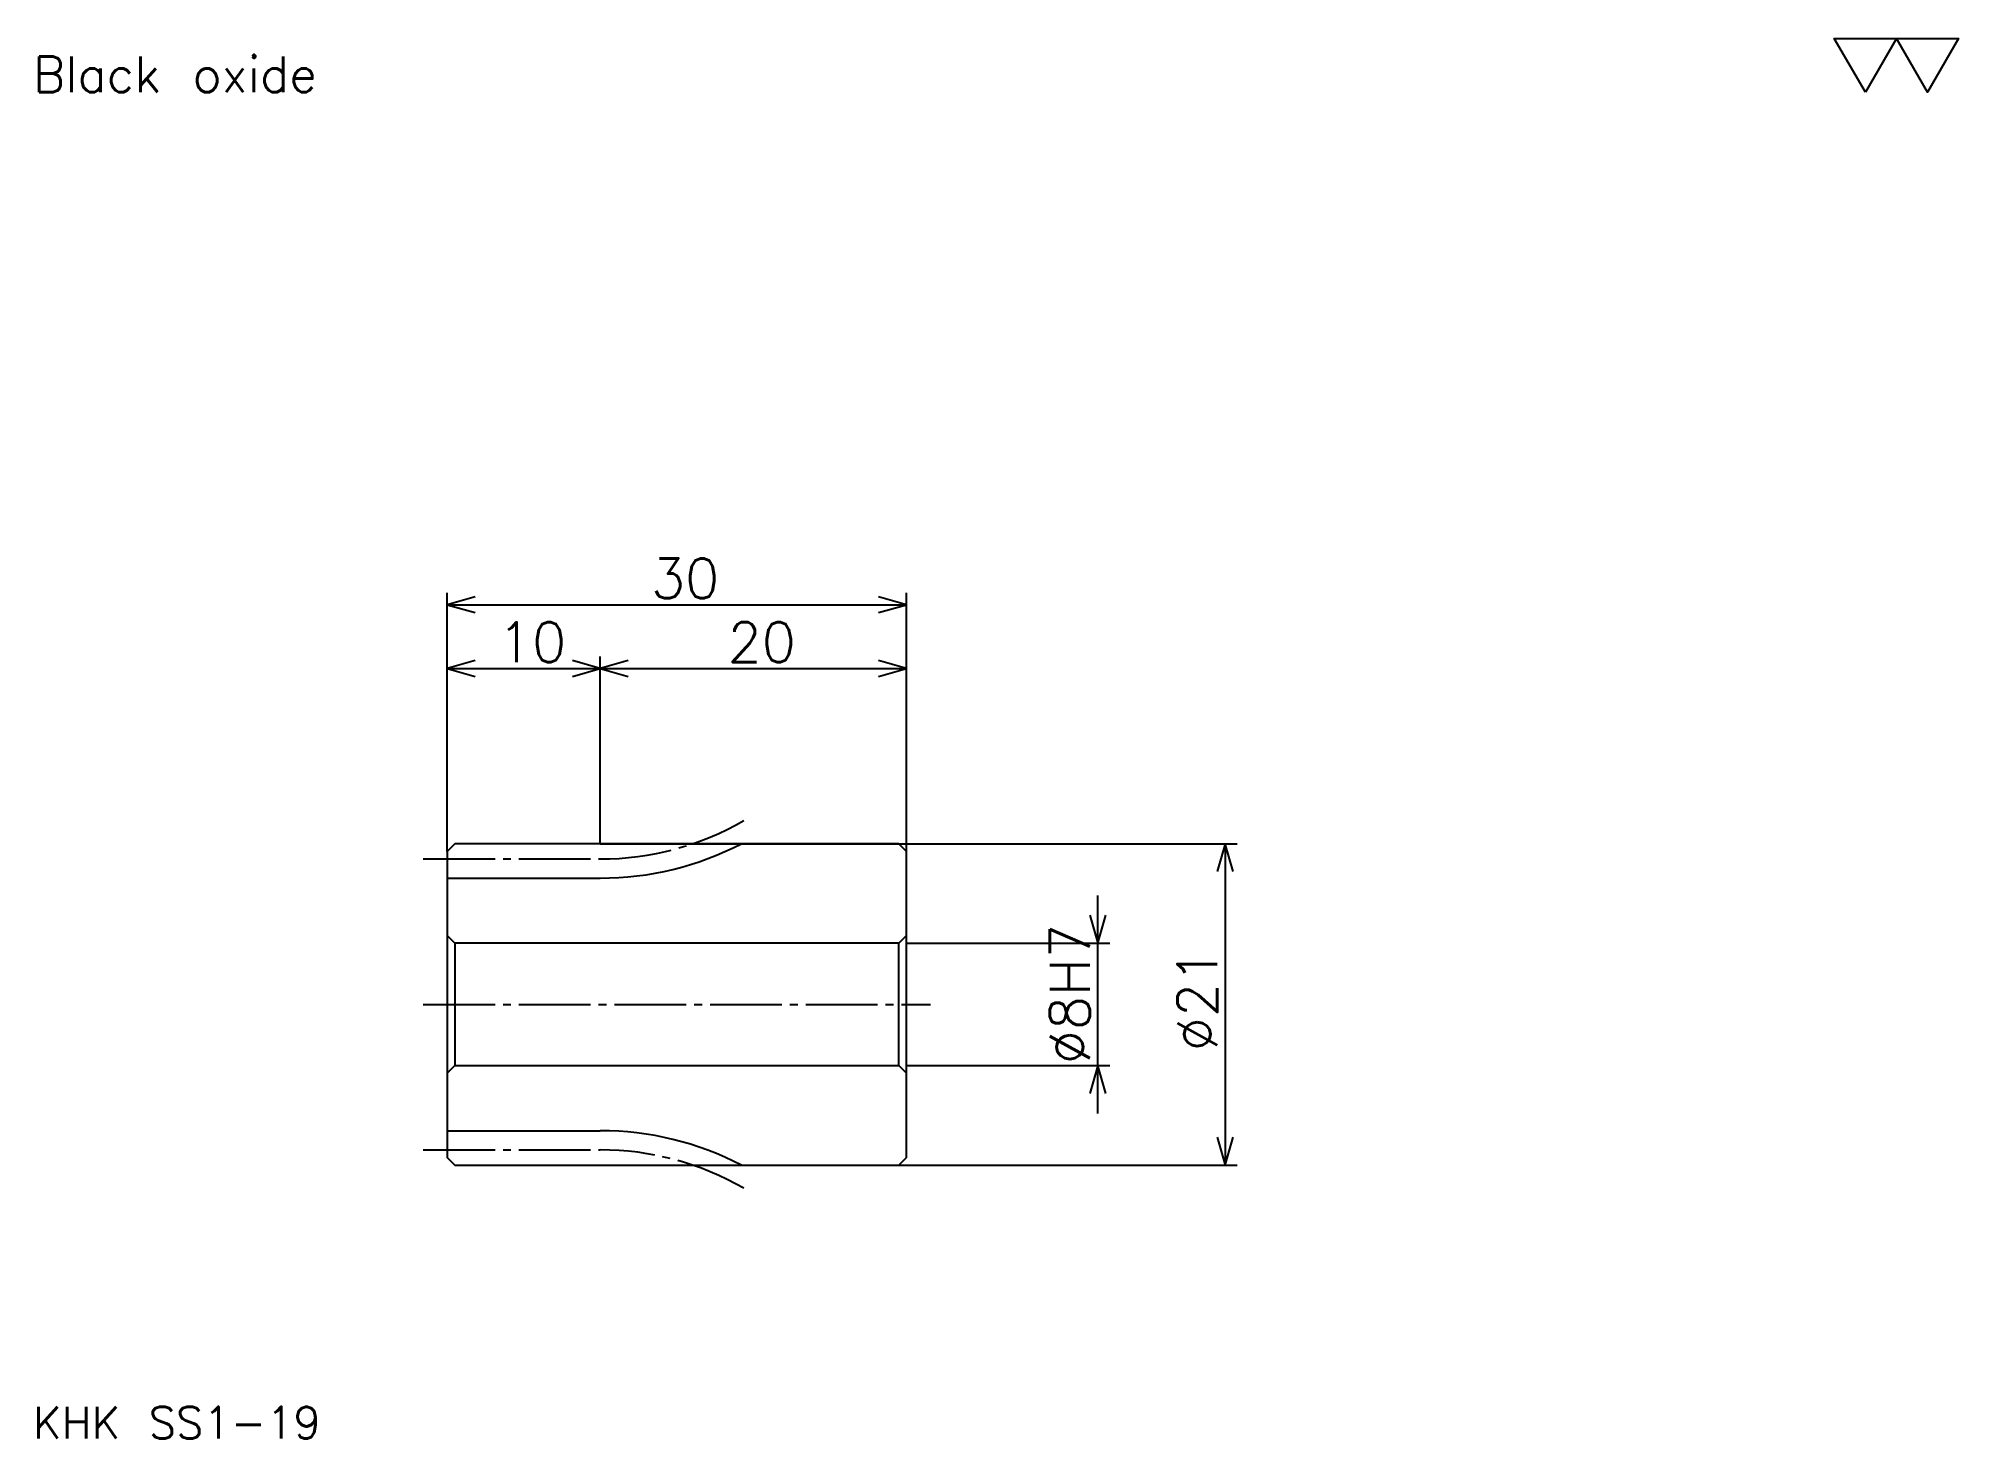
# Model space of a CAD drawing. Extents: x 6 to 131, y 6 to 97.
import ezdxf

# ---------------------------------------------------------------- set-up
doc = ezdxf.new("R2010")
doc.units = 0
doc.linetypes.add('DASHDOT', pattern=[6.244897, 4.683673, -0.520408, 0.520408, -0.520408])
doc.layers.get('0').update_dxf_attribs({"linetype": 'CONTINUOUS'})
doc.layers.add('DASHDOT', color=6, linetype='DASHDOT')
doc.styles.add('KANJI', font='TXT', dxfattribs={"bigfont": 'BIGFONT'})

msp = doc.modelspace()

# ---------------------------------------------------------------- linework, layer by layer
at = {"color": 5}
for p, q in [((32.265305, 44.586735), (32.265305, 60.979591)), ((62.265305, 44.586735), (62.265305, 60.979591)), ((32.265305, 60.198978), (62.265305, 60.198978)), ((42.265305, 44.586735), (42.265305, 56.816326)), ((32.265305, 56.035713), (42.265305, 56.035713)), ((42.265305, 56.035713), (62.265305, 56.035713)), ((32.265305, 44.086735), (32.265305, 44.586735)), ((42.265305, 44.586735), (62.265305, 44.586735)), ((62.265305, 44.586735), (83.862244, 44.586735)), ((62.265305, 44.086735), (62.265305, 44.586735)), ((83.081635, 44.586735), (83.081635, 23.586735)), ((74.755096, 26.964287), (74.755096, 41.209183)), ((62.265305, 38.086735), (75.535713, 38.086735)), ((62.265305, 30.086735), (75.535713, 30.086735)), ((42.265305, 23.586735), (62.265305, 23.586735)), ((62.265305, 23.586735), (83.862244, 23.586735))]:
    msp.add_line(p, q, dxfattribs=at)
at = {"color": 4}
for p, q in [((32.265305, 42.336735), (42.265305, 42.336735)), ((62.265305, 38.586735), (61.765305, 38.086735)), ((32.265305, 29.586735), (32.765305, 30.086735)), ((62.265305, 29.586735), (61.765305, 30.086735)), ((32.265305, 25.836735), (42.265305, 25.836735))]:
    msp.add_line(p, q, dxfattribs=at)
at = {"color": 7}
msp.add_lwpolyline([(124.897957, 93.67347), (122.868362, 97.191429), (130.986725, 97.191429), (128.957138, 93.67347), (126.927551, 97.191429), (124.897957, 93.67347)], dxfattribs=at)
at = {"color": 5}
for points in [[(34.086735, 60.719387), (32.265305, 60.198978), (34.086735, 59.67857)], [(60.443878, 59.67857), (62.265305, 60.198978), (60.443878, 60.719387)], [(34.086735, 56.556122), (32.265305, 56.035713), (34.086735, 55.515305)], [(40.443878, 55.515305), (42.265305, 56.035713), (40.443878, 56.556122)], [(44.086731, 56.556122), (42.265305, 56.035713), (44.086731, 55.515305)], [(60.443878, 55.515305), (62.265305, 56.035713), (60.443878, 56.556122)], [(83.602036, 42.765305), (83.081635, 44.586735), (82.561218, 42.765305)], [(74.234695, 39.908165), (74.755096, 38.086735), (75.275513, 39.908165)], [(75.275513, 28.265306), (74.755096, 30.086735), (74.234695, 28.265306)], [(82.561218, 25.408163), (83.081635, 23.586735), (83.602036, 25.408163)]]:
    msp.add_lwpolyline(points, dxfattribs=at)
at = {"color": 4}
for points in [[(42.265305, 44.586735), (42.265305, 44.586735), (32.765305, 44.586735), (32.265305, 44.086735), (32.265305, 29.586735)], [(32.265305, 29.586735), (32.265305, 24.086735), (32.765305, 23.586735), (42.265305, 23.586735), (42.265305, 23.586735), (42.265305, 23.586735), (61.765305, 23.586735), (62.265305, 24.086735), (62.265305, 44.086735), (61.765305, 44.586735), (42.265305, 44.586735), (42.265305, 44.586735)], [(32.265305, 38.586735), (32.765305, 38.086735), (32.765305, 30.086735), (61.765305, 30.086735), (61.765305, 38.086735), (32.765305, 38.086735)]]:
    msp.add_lwpolyline(points, dxfattribs=at)
for centre, start, end in [((42.265305, 62.336735), 270, 297.43924009), ((42.265305, 5.836735), 62.56075991, 90)]:
    msp.add_arc(centre, 20, start, end, dxfattribs=at)
at = {"layer": 'DASHDOT', "color": 7}
for p, q in [((30.704081, 43.586735), (42.265305, 43.586735)), ((30.704081, 34.086735), (63.82653, 34.086735)), ((30.704081, 24.586735), (42.265305, 24.586735))]:
    msp.add_line(p, q, dxfattribs=at)
for centre, start, end in [((42.265305, 62.336735), 270, 300.00000045), ((42.265305, 5.836735), 59.99999955, 90)]:
    msp.add_arc(centre, 18.75, start, end, dxfattribs=at)

# ---------------------------------------------------------------- texts
at = {"color": 7, "style": 'KANJI'}
for s, height, p in [('Black oxide', 2.341837, (5.204082, 93.67347)), ('30', 2.602041, (45.573978, 60.615303)), ('10', 2.602041, (35.573978, 56.452042)), ('20', 2.602041, (50.573978, 56.452042)), ('KHK SS1-19', 2.081633, (5.204082, 5.72449))]:
    msp.add_text(s, height=height, dxfattribs=at).set_placement(p)
for s, p in [('%%c8H7', (74.234695, 30.183674)), ('%%c21', (82.561218, 31.029337))]:
    msp.add_text(s, height=2.602041, rotation=90, dxfattribs=at).set_placement(p)

doc.saveas('drawing.dxf')
